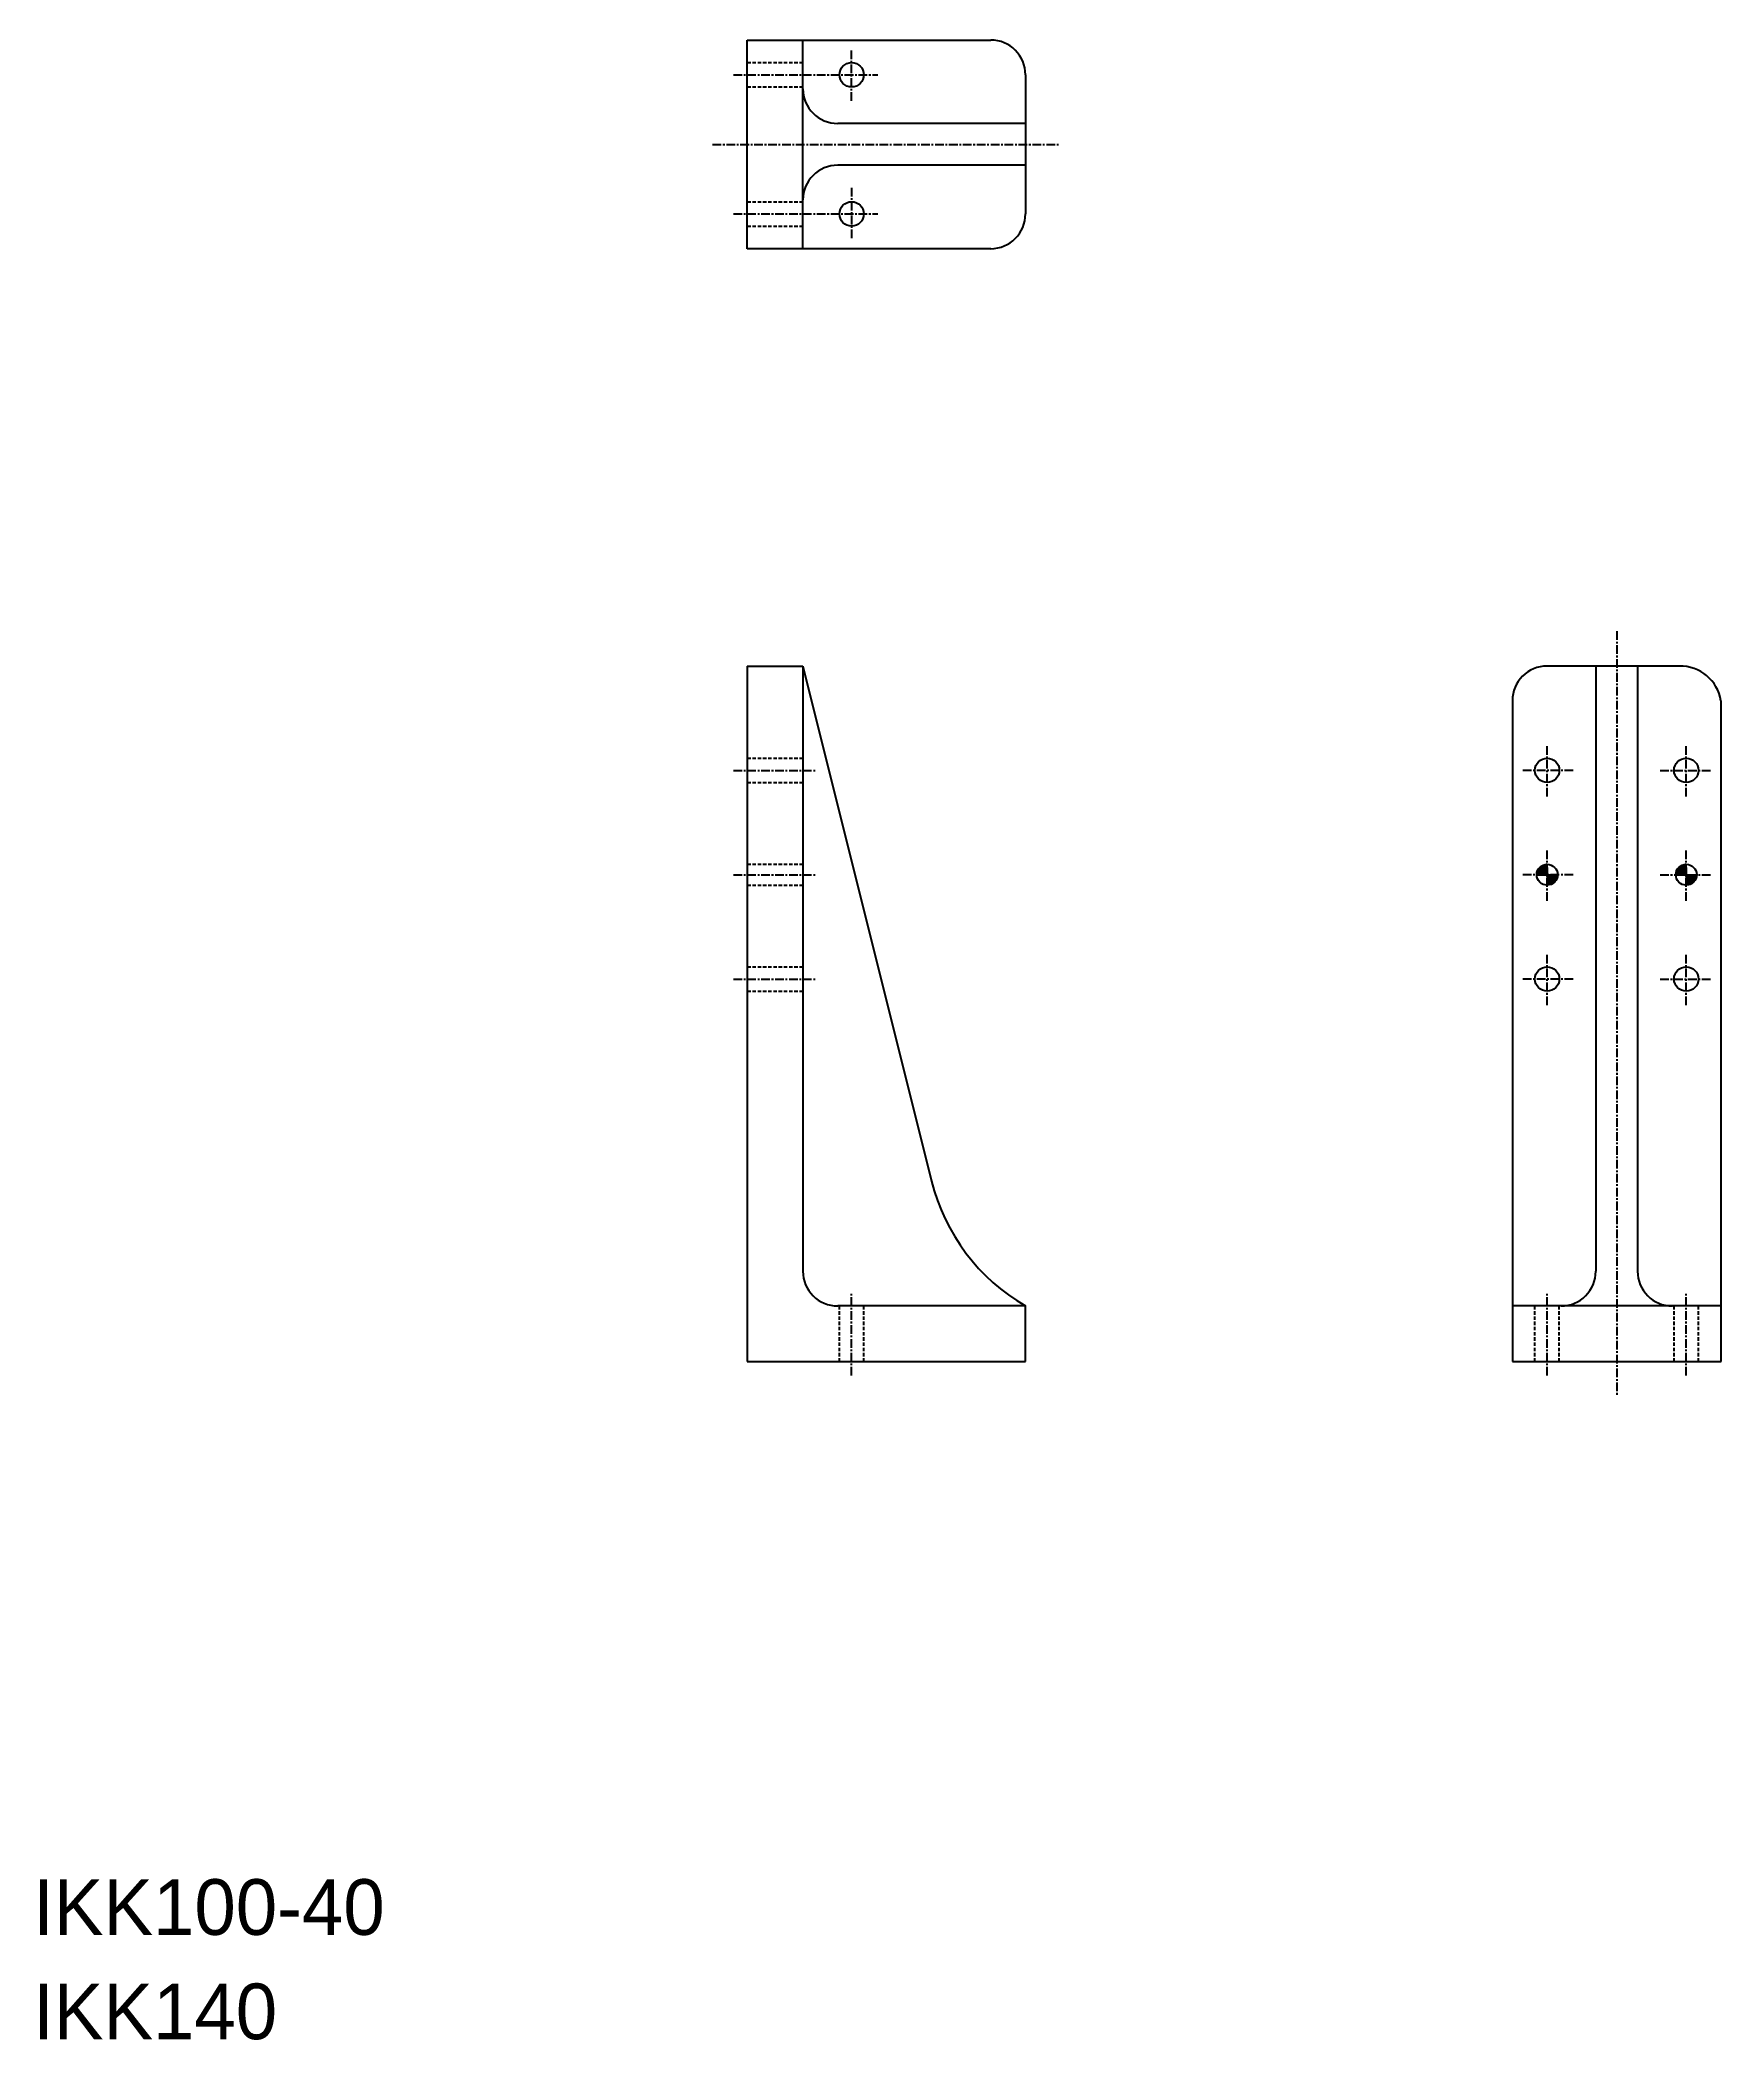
# Model space of a CAD drawing. Extents: x -2484 to -2242, y -604 to -317.
import ezdxf

# ---------------------------------------------------------------- set-up
doc = ezdxf.new("R2010")
doc.units = 0
doc.linetypes.add('CENTER', pattern=[2, 1.25, -0.25, 0.25, -0.25])
doc.linetypes.add('DASHED', pattern=[0.75, 0.5, -0.25])
doc.layers.get('0').update_dxf_attribs({"linetype": 'CONTINUOUS'})
doc.layers.add('CENTER', color=1, linetype='CENTER')

# ---------------------------------------------------------------- blocks, each defined once
blk = doc.blocks.new('*U14')
at = {"color": 7, "linetype": 'CONTINUOUS'}
for p, q in [((-2268.23, -435.8), (-2268.67, -436.86)), ((-2268.67, -436.86), (-2267.17, -436.86)), ((-2267.17, -435.36), (-2268.23, -435.8)), ((-2267.17, -435.8), (-2267.17, -435.36)), ((-2267.17, -435.8), (-2267.17, -436.86)), ((-2267.17, -436.86), (-2265.67, -436.86)), ((-2267.17, -436.86), (-2267.17, -437.92)), ((-2265.67, -436.86), (-2266.11, -437.92)), ((-2266.11, -437.92), (-2267.17, -438.36)), ((-2267.17, -438.36), (-2267.17, -437.92))]:
    blk.add_line(p, q, dxfattribs=at)
for points in [[(-2268.23, -435.8), (-2268.67, -436.86), (-2267.17, -436.86)], [(-2268.67, -436.86), (-2268.67, -436.86), (-2267.17, -436.86)], [(-2267.17, -435.36), (-2268.23, -435.8), (-2267.17, -435.8)], [(-2267.17, -436.86), (-2267.17, -436.86), (-2265.67, -436.86)], [(-2267.17, -436.86), (-2267.17, -437.92), (-2266.11, -437.92)]]:
    blk.add_solid(points, dxfattribs=at)
at = {"color": 7, "linetype": 'CONTINUOUS', "extrusion": (0, 0, -1)}
for points in [[(2268.23, -435.8), (2267.17, -435.8), (2267.17, -436.86)], [(2267.17, -436.86), (2265.67, -436.86), (2266.11, -437.92)], [(2267.17, -437.92), (2266.11, -437.92), (2267.17, -438.36)]]:
    blk.add_solid(points, dxfattribs=at)
blk = doc.blocks.new('*U15')
at = {"color": 7, "linetype": 'CONTINUOUS'}
for p, q in [((-2248.23, -435.8), (-2248.67, -436.86)), ((-2248.67, -436.86), (-2247.17, -436.86)), ((-2247.17, -435.36), (-2248.23, -435.8)), ((-2247.17, -435.8), (-2247.17, -435.36)), ((-2247.17, -435.8), (-2247.17, -436.86)), ((-2247.17, -436.86), (-2245.67, -436.86)), ((-2247.17, -436.86), (-2247.17, -437.92)), ((-2245.67, -436.86), (-2246.11, -437.92)), ((-2246.11, -437.92), (-2247.17, -438.36)), ((-2247.17, -438.36), (-2247.17, -437.92))]:
    blk.add_line(p, q, dxfattribs=at)
for points in [[(-2248.23, -435.8), (-2248.67, -436.86), (-2247.17, -436.86)], [(-2248.67, -436.86), (-2248.67, -436.86), (-2247.17, -436.86)], [(-2247.17, -435.36), (-2248.23, -435.8), (-2247.17, -435.8)], [(-2247.17, -436.86), (-2247.17, -436.86), (-2245.67, -436.86)], [(-2247.17, -436.86), (-2247.17, -437.92), (-2246.11, -437.92)]]:
    blk.add_solid(points, dxfattribs=at)
at = {"color": 7, "linetype": 'CONTINUOUS', "extrusion": (0, 0, -1)}
for points in [[(2248.23, -435.8), (2247.17, -435.8), (2247.17, -436.86)], [(2247.17, -436.86), (2245.67, -436.86), (2246.11, -437.92)], [(2247.17, -437.92), (2246.11, -437.92), (2247.17, -438.36)]]:
    blk.add_solid(points, dxfattribs=at)

msp = doc.modelspace()

# ---------------------------------------------------------------- linework, layer by layer
at = {"color": 7, "linetype": 'CONTINUOUS'}
for p, q in [((-2382.17, -316.86), (-2347.17, -316.86)), ((-2382.17, -346.86), (-2382.17, -316.86)), ((-2374.17, -346.86), (-2374.17, -316.86)), ((-2342.17, -321.86), (-2342.17, -341.86)), ((-2342.17, -328.86), (-2369.17, -328.86)), ((-2342.17, -334.86), (-2369.17, -334.86)), ((-2347.17, -346.86), (-2382.17, -346.86)), ((-2382.17, -406.86), (-2382.17, -506.86)), ((-2382.17, -406.86), (-2374.17, -406.86)), ((-2374.17, -406.86), (-2374.17, -493.86)), ((-2374.17, -406.86), (-2374.17, -432.61)), ((-2374.17, -406.86), (-2355.67, -480.9)), ((-2248.17, -406.86), (-2267.17, -406.86)), ((-2260.17, -406.86), (-2260.17, -493.86)), ((-2254.17, -406.86), (-2254.17, -493.86)), ((-2272.17, -411.86), (-2272.17, -506.86)), ((-2242.17, -506.86), (-2242.17, -411.86)), ((-2342.17, -498.86), (-2369.17, -498.86)), ((-2342.17, -506.86), (-2342.17, -498.86)), ((-2242.17, -498.86), (-2272.17, -498.86)), ((-2382.17, -506.86), (-2342.17, -506.86)), ((-2272.17, -506.86), (-2242.17, -506.86))]:
    msp.add_line(p, q, dxfattribs=at)
at = {"color": 3, "linetype": 'DASHED'}
for p, q in [((-2382.17, -320.11), (-2374.17, -320.11)), ((-2382.17, -323.61), (-2374.17, -323.61)), ((-2382.17, -340.11), (-2374.17, -340.11)), ((-2382.17, -343.61), (-2374.17, -343.61)), ((-2382.17, -420.11), (-2374.17, -420.11)), ((-2382.17, -423.61), (-2374.17, -423.61)), ((-2382.17, -435.36), (-2374.17, -435.36)), ((-2382.17, -438.36), (-2374.17, -438.36)), ((-2382.17, -450.11), (-2374.17, -450.11)), ((-2382.17, -453.61), (-2374.17, -453.61)), ((-2368.92, -506.86), (-2368.92, -498.86)), ((-2365.42, -506.86), (-2365.42, -498.86)), ((-2268.92, -506.86), (-2268.92, -498.86)), ((-2265.42, -506.86), (-2265.42, -498.86)), ((-2248.92, -506.86), (-2248.92, -498.86)), ((-2245.42, -506.86), (-2245.42, -498.86))]:
    msp.add_line(p, q, dxfattribs=at)
at = {"color": 7, "linetype": 'CONTINUOUS'}
for centre, radius in [((-2367.17, -321.86), 1.75), ((-2367.17, -341.86), 1.75), ((-2267.17, -421.86), 1.75), ((-2247.17, -421.86), 1.75), ((-2267.17, -436.86), 1.5), ((-2247.17, -436.86), 1.5), ((-2267.17, -451.86), 1.75), ((-2247.17, -451.86), 1.75)]:
    msp.add_circle(centre, radius, dxfattribs=at)
for centre, radius, start, end in [((-2347.17, -321.86), 5, 0, 90), ((-2369.17, -323.86), 5, 180, 270), ((-2369.17, -339.86), 5, 90, 180), ((-2347.17, -341.86), 5, 270, 0), ((-2267.17, -411.86), 5, 90, 180), ((-2248.04, -412.8), 5.94, 9.0812, 91.3077), ((-2327.66, -473.9), 28.87, 194.0302, 239.8237), ((-2369.17, -493.86), 5, 180, 270), ((-2265.17, -493.86), 5, 270, 0), ((-2249.17, -493.86), 5, 180, 270)]:
    msp.add_arc(centre, radius, start, end, dxfattribs=at)
at = {"layer": 'CENTER', "color": 1, "linetype": 'CENTER'}
for p, q in [((-2367.17, -325.61), (-2367.17, -318.11)), ((-2384.17, -321.86), (-2363.42, -321.86)), ((-2387.17, -331.86), (-2337.17, -331.86)), ((-2367.17, -338.11), (-2367.17, -345.61)), ((-2384.17, -341.86), (-2363.42, -341.86)), ((-2257.17, -401.86), (-2257.17, -511.86)), ((-2267.17, -425.61), (-2267.17, -418.11)), ((-2247.17, -425.61), (-2247.17, -418.11)), ((-2384.17, -421.86), (-2372.17, -421.86)), ((-2263.42, -421.86), (-2270.92, -421.86)), ((-2250.92, -421.86), (-2243.42, -421.86)), ((-2267.17, -440.61), (-2267.17, -433.11)), ((-2247.17, -440.61), (-2247.17, -433.11)), ((-2384.17, -436.86), (-2372.17, -436.86)), ((-2263.42, -436.86), (-2270.92, -436.86)), ((-2250.92, -436.86), (-2243.42, -436.86)), ((-2267.17, -455.61), (-2267.17, -448.11)), ((-2247.17, -455.61), (-2247.17, -448.11)), ((-2384.17, -451.86), (-2372.17, -451.86)), ((-2263.42, -451.86), (-2270.92, -451.86)), ((-2250.92, -451.86), (-2243.42, -451.86)), ((-2367.17, -508.86), (-2367.17, -496.86)), ((-2267.17, -508.86), (-2267.17, -496.86)), ((-2247.17, -508.86), (-2247.17, -496.86))]:
    msp.add_line(p, q, dxfattribs=at)

# ---------------------------------------------------------------- block references
at = {"color": 7, "linetype": 'CONTINUOUS'}
for name in ['*U14', '*U15']:
    msp.add_blockref(name, (0, 0), dxfattribs=at)

# ---------------------------------------------------------------- texts
for s, p in [('IKK100-40', (-2484.85, -589.27)), ('IKK140', (-2484.85, -604.27))]:
    msp.add_text(s, height=8, dxfattribs=at).set_placement(p)

doc.saveas('drawing.dxf')
